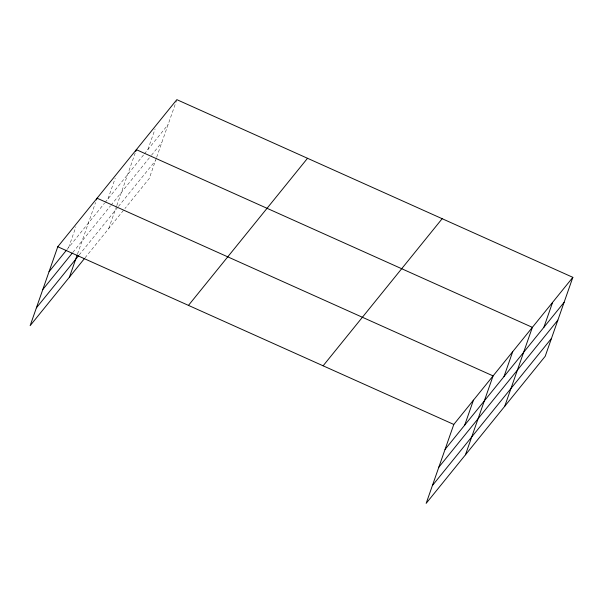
<?xml version="1.0" encoding="UTF-8"?>
<svg xmlns="http://www.w3.org/2000/svg" width="603" height="603" viewBox="0 0 603 603"><rect width="100%" height="100%" fill="white"/><g stroke="black" fill="none" stroke-linecap="round" stroke-linejoin="round"><path stroke-width="0.45" stroke-dasharray="3.02 2.26" d="M68.682 247.449L75.918 226.781M77.508 254.074L95.56 202.51M107.975 198.9L115.211 178.239M108.728 228.567L116.492 206.399M116.794 205.525L135.155 153.102M147.856 149.619L155.092 128.959M156.358 158.129L149.205 178.556L124.919 208.563M156.659 157.262L176.536 100.505M66.948 249.589L104.507 203.188M105.08 202.472L143.808 154.624M144.388 153.908L168.094 124.617M72.85 252.393L110.402 205.992M110.982 205.276L150.871 155.989M151.451 155.273L161.86 142.414M79.136 255.031L117.849 207.198M118.429 206.482L155.438 160.752M85.038 257.835L124.339 209.279"/><path stroke-width="0.9" d="M572.85 277.342L453.795 424.444L426.163 503.354L545.218 356.252L572.85 277.342L176.837 99.646L57.782 246.748L30.15 325.658L84.458 258.551M69.435 277.109L77.199 254.948M96.465 199.925L97.068 198.206L493.081 375.903L465.448 454.813M135.758 151.383L136.361 149.665L532.374 327.361L504.741 406.264M464.694 425.145L473.438 400.173M503.98 376.596L512.723 351.632M543.868 327.323L552.612 302.352M49.039 271.719L66.375 250.305M42.805 289.515L72.27 253.109M36.384 307.854L78.563 255.74M188.468 305.389L307.522 158.287M323.11 365.81L442.165 218.701M445.052 449.416L564.106 302.314M438.818 467.219L557.873 320.11M432.396 485.558L551.451 338.449M57.782 246.748L453.795 424.444"/></g></svg>
